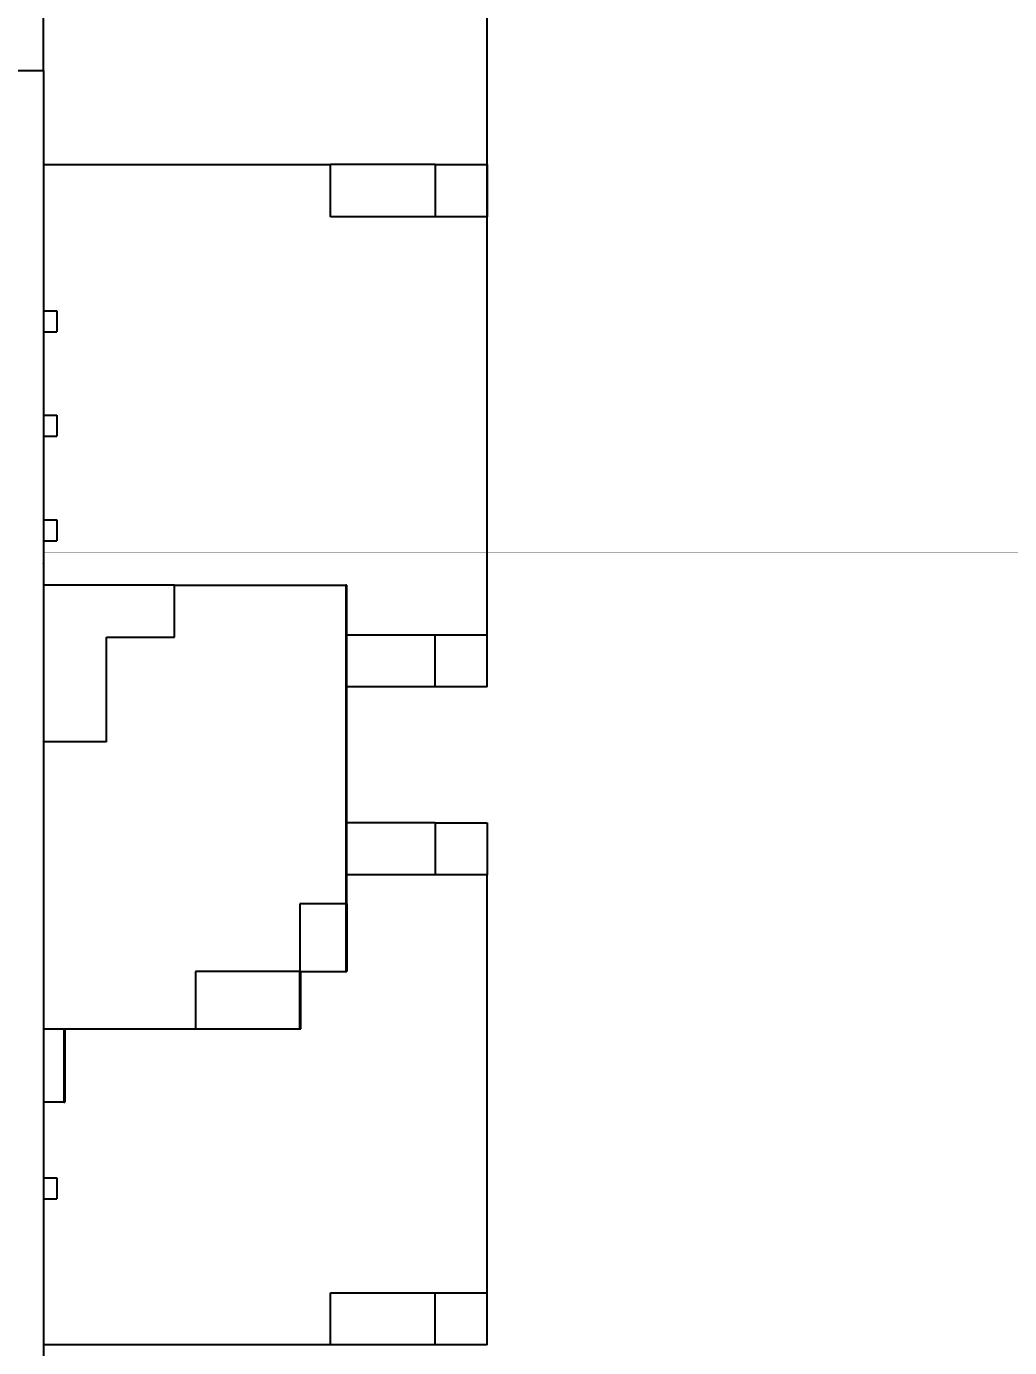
# Model space of a CAD drawing. Extents: x 68 to 194, y 85 to 140.
# Drawn here: x 184.98 to 194.39, y 110.72 to 123.37 of the extents above; entities that cross this region are included whole.
import ezdxf
from ezdxf.enums import TextEntityAlignment as Align

# ---------------------------------------------------------------- set-up
doc = ezdxf.new("R2010")
doc.units = 0
doc.layers.get('0').update_dxf_attribs({"linetype": 'CONTINUOUS'})
for name, color, linetype in [('Dimension007', 7, 'CONTINUOUS'), ('Dimension010', 7, 'CONTINUOUS'), ('View005', 7, 'CONTINUOUS')]:
    doc.layers.add(name, color=color, linetype=linetype)
doc.styles.get("Standard").update_dxf_attribs({"font": 'arial.ttf'})
doc.dimstyles.get("Standard").update_dxf_attribs({"dimscale": 0, "dimtxt": 2.5, "dimasz": 2.5, "dimexe": 1.25, "dimexo": 0.625, "dimtad": 1, "dimtxsty": 'STANDARD', "dimcen": 2.5, "dimazin": 3, "dimtfac": 1, "dimtmove": 0, "dimatfit": 3})

# ---------------------------------------------------------------- blocks, each defined once
blk = doc.blocks.new('*Dimension007')
at = {"color": 0}
for points in [[(180.142, 132.116), (180.142, 131.282), (185.142, 131.699)], [(194.392, 132.116), (194.392, 131.282), (189.392, 131.699)]]:
    blk.add_solid(points, dxfattribs=at)
at = {"layer": 'Dimension007'}
for p, q in [((185.142, 122.95), (185.142, 131.699)), ((189.392, 131.699), (185.142, 131.699)), ((189.392, 121.55), (189.392, 131.699))]:
    blk.add_line(p, q, dxfattribs=at)
blk.add_text('4.25', height=3.5, dxfattribs=at).set_placement((185.702, 131.699), align=Align.CENTER)
blk = doc.blocks.new('*Dimension010')
at = {"color": 0}
for points in [[(178.142, 136.367), (178.142, 135.533), (183.142, 135.95)], [(194.392, 136.367), (194.392, 135.533), (189.392, 135.95)]]:
    blk.add_solid(points, dxfattribs=at)
at = {"layer": 'Dimension010'}
for p, q in [((183.142, 119.87), (183.142, 135.95)), ((189.392, 135.95), (183.142, 135.95)), ((189.392, 119.87), (189.392, 135.95))]:
    blk.add_line(p, q, dxfattribs=at)
blk.add_text('6.25', height=3.5, dxfattribs=at).set_placement((186.267, 135.95), align=Align.CENTER)

msp = doc.modelspace()

# ---------------------------------------------------------------- linework, layer by layer
at = {"layer": 'View005'}
for p, q in [((184.542, 122.95), (185.142, 122.95)), ((184.542, 122.95), (185.142, 122.95)), ((185.142, 122.95), (185.142, 109.35)), ((185.142, 122.95), (185.142, 109.35)), ((185.142, 122.767), (185.142, 122.767)), ((185.142, 122.767), (185.142, 122.767)), ((185.142, 122.567), (185.142, 122.567)), ((185.142, 122.567), (185.142, 122.567)), ((185.142, 122.05), (185.142, 122.05)), ((185.142, 122.05), (187.892, 122.05)), ((185.142, 122.05), (185.142, 122.05)), ((185.142, 122.05), (187.892, 122.05)), ((185.142, 121.933), (185.142, 121.933)), ((185.142, 121.933), (185.142, 121.933)), ((187.892, 121.55), (187.892, 122.05)), ((188.892, 122.05), (187.892, 122.05)), ((187.892, 121.55), (187.892, 122.05)), ((188.892, 122.05), (187.892, 122.05)), ((188.892, 122.05), (189.392, 122.05)), ((188.892, 122.05), (188.892, 121.55)), ((188.892, 122.05), (189.392, 122.05)), ((188.892, 122.05), (188.892, 121.55)), ((189.392, 122.05), (189.392, 121.55)), ((189.392, 122.05), (189.392, 121.55)), ((185.142, 121.868), (185.142, 121.868)), ((185.142, 121.868), (185.142, 121.868)), ((189.392, 121.55), (187.892, 121.55)), ((189.392, 121.55), (187.892, 121.55)), ((189.392, 117.55), (189.392, 121.55)), ((189.392, 117.55), (189.392, 121.55)), ((185.142, 121.233), (185.142, 121.233)), ((185.142, 121.233), (185.142, 121.233)), ((185.142, 121.218), (185.142, 121.218)), ((185.142, 121.218), (185.142, 121.218)), ((185.142, 120.918), (185.142, 120.918)), ((185.142, 120.918), (185.142, 120.918)), ((185.142, 120.868), (185.142, 120.868)), ((185.142, 120.868), (185.142, 120.868)), ((185.142, 120.65), (185.142, 120.65)), ((185.142, 120.65), (185.272, 120.65)), ((185.142, 120.65), (185.142, 120.65)), ((185.142, 120.65), (185.272, 120.65)), ((185.272, 120.65), (185.272, 120.45)), ((185.272, 120.65), (185.272, 120.45)), ((185.142, 120.45), (185.142, 120.45)), ((185.142, 120.45), (185.272, 120.45)), ((185.142, 120.45), (185.142, 120.45)), ((185.142, 120.45), (185.272, 120.45)), ((185.142, 120.233), (185.142, 120.233)), ((185.142, 120.233), (185.142, 120.233)), ((185.142, 119.968), (185.142, 119.968)), ((185.142, 119.968), (185.142, 119.968)), ((185.142, 119.65), (185.142, 119.65)), ((185.142, 119.65), (185.272, 119.65)), ((185.142, 119.65), (185.142, 119.65)), ((185.142, 119.65), (185.272, 119.65)), ((185.272, 119.65), (185.272, 119.45)), ((185.272, 119.65), (185.272, 119.45)), ((185.142, 119.45), (185.142, 119.45)), ((185.142, 119.45), (185.272, 119.45)), ((185.142, 119.45), (185.142, 119.45)), ((185.142, 119.45), (185.272, 119.45)), ((185.142, 119.333), (185.142, 119.333)), ((185.142, 119.333), (185.142, 119.333)), ((185.142, 119.017), (185.142, 119.017)), ((185.142, 119.017), (185.142, 119.017)), ((185.142, 118.65), (185.142, 118.65)), ((185.142, 118.65), (185.272, 118.65)), ((185.142, 118.65), (185.142, 118.65)), ((185.142, 118.65), (185.272, 118.65)), ((185.272, 118.65), (185.272, 118.45)), ((185.272, 118.65), (185.272, 118.45)), ((185.142, 118.45), (185.142, 118.45)), ((185.142, 118.45), (185.272, 118.45)), ((185.142, 118.45), (185.142, 118.45)), ((185.142, 118.45), (185.272, 118.45)), ((185.142, 118.383), (185.142, 118.383)), ((185.142, 118.383), (185.142, 118.383)), ((185.142, 118.333), (185.142, 118.333)), ((185.142, 118.333), (185.142, 118.333)), ((185.142, 118.233), (185.142, 118.233)), ((185.142, 118.233), (185.142, 118.233)), ((185.142, 118.168), (185.142, 118.168)), ((185.142, 118.168), (185.142, 118.168)), ((185.142, 118.075), (185.142, 118.075)), ((185.142, 118.075), (185.142, 116.475)), ((185.142, 118.075), (185.142, 116.475)), ((185.142, 118.075), (185.142, 118.075)), ((185.142, 118.075), (185.142, 116.475)), ((185.142, 118.075), (185.142, 116.475)), ((185.147, 118.025), (185.142, 118.025)), ((185.142, 118.025), (185.142, 118.025)), ((185.147, 118.025), (185.142, 118.025)), ((185.142, 118.025), (185.142, 118.025)), ((186.397, 118.025), (185.147, 118.025)), ((186.397, 118.025), (185.147, 118.025)), ((186.397, 118.025), (188.037, 118.025)), ((186.397, 117.525), (186.397, 118.025)), ((186.397, 118.025), (188.037, 118.025)), ((186.397, 117.525), (186.397, 118.025)), ((188.037, 118.025), (188.037, 114.974)), ((188.047, 118.025), (188.037, 118.025)), ((188.037, 118.025), (188.037, 114.974)), ((188.047, 118.025), (188.037, 118.025)), ((188.047, 114.974), (188.047, 118.025)), ((188.047, 114.974), (188.047, 118.025)), ((185.747, 116.525), (185.747, 117.525)), ((185.747, 117.525), (186.397, 117.525)), ((185.747, 116.525), (185.747, 117.525)), ((185.747, 117.525), (186.397, 117.525)), ((188.047, 117.55), (189.392, 117.55)), ((188.047, 117.55), (189.392, 117.55)), ((188.892, 117.05), (188.892, 117.55)), ((188.892, 117.05), (188.892, 117.55)), ((189.392, 117.05), (189.392, 117.55)), ((189.392, 117.05), (189.392, 117.55)), ((188.892, 117.05), (188.047, 117.05)), ((188.892, 117.05), (188.047, 117.05)), ((189.392, 117.05), (188.892, 117.05)), ((189.392, 117.05), (188.892, 117.05)), ((185.747, 116.525), (185.142, 116.525)), ((185.142, 116.525), (185.142, 116.525)), ((185.747, 116.525), (185.142, 116.525)), ((185.142, 116.525), (185.142, 116.525)), ((185.142, 116.475), (185.142, 116.475)), ((185.142, 116.475), (185.142, 116.475)), ((188.892, 115.75), (188.047, 115.75)), ((188.892, 115.75), (188.047, 115.75)), ((188.892, 115.75), (189.392, 115.75)), ((188.892, 115.75), (188.892, 115.25)), ((188.892, 115.75), (189.392, 115.75)), ((188.892, 115.75), (188.892, 115.25)), ((189.392, 115.75), (189.392, 115.25)), ((189.392, 115.75), (189.392, 115.25)), ((189.392, 115.25), (188.047, 115.25)), ((189.392, 115.25), (188.047, 115.25)), ((189.392, 111.25), (189.392, 115.25)), ((189.392, 111.25), (189.392, 115.25)), ((188.037, 114.974), (187.597, 114.974)), ((187.597, 114.974), (187.597, 114.325)), ((188.037, 114.974), (187.597, 114.974)), ((187.597, 114.974), (187.597, 114.325)), ((188.037, 114.974), (188.037, 114.325)), ((188.037, 114.974), (188.047, 114.974)), ((188.037, 114.974), (188.037, 114.325)), ((188.037, 114.974), (188.047, 114.974)), ((188.047, 114.974), (188.047, 114.325)), ((188.047, 114.974), (188.047, 114.325)), ((187.597, 114.325), (186.597, 114.325)), ((186.597, 114.325), (186.597, 113.775)), ((187.597, 114.325), (186.597, 114.325)), ((186.597, 114.325), (186.597, 113.775)), ((187.597, 114.325), (188.037, 114.325)), ((187.597, 113.775), (187.597, 114.325)), ((187.597, 114.325), (188.037, 114.325)), ((187.597, 113.775), (187.597, 114.325)), ((187.607, 113.775), (187.607, 114.325)), ((187.607, 113.775), (187.607, 114.325)), ((188.037, 114.325), (188.047, 114.325)), ((188.037, 114.325), (188.047, 114.325)), ((185.142, 113.775), (186.597, 113.775)), ((185.142, 113.775), (186.597, 113.775)), ((185.142, 113.775), (185.142, 112.775)), ((185.142, 113.775), (185.142, 112.775)), ((185.142, 113.775), (185.142, 112.775)), ((185.142, 113.775), (185.142, 112.775)), ((185.337, 113.775), (185.337, 113.075)), ((185.337, 113.775), (185.337, 113.075)), ((185.347, 113.775), (185.347, 113.075)), ((185.347, 113.775), (185.347, 113.075)), ((186.597, 113.775), (187.597, 113.775)), ((186.597, 113.775), (187.597, 113.775)), ((187.597, 113.775), (187.607, 113.775)), ((187.597, 113.775), (187.607, 113.775)), ((185.337, 113.075), (185.142, 113.075)), ((185.142, 113.075), (185.142, 113.075)), ((185.337, 113.075), (185.142, 113.075)), ((185.142, 113.075), (185.142, 113.075)), ((185.337, 113.075), (185.347, 113.075)), ((185.337, 113.075), (185.347, 113.075)), ((185.142, 112.775), (185.142, 112.775)), ((185.142, 112.775), (185.142, 112.775)), ((185.142, 112.767), (185.142, 112.767)), ((185.142, 112.767), (185.142, 112.767)), ((185.142, 112.35), (185.142, 112.35)), ((185.142, 112.35), (185.272, 112.35)), ((185.142, 112.35), (185.142, 112.35)), ((185.142, 112.35), (185.272, 112.35)), ((185.272, 112.35), (185.272, 112.15)), ((185.272, 112.35), (185.272, 112.15)), ((185.142, 112.15), (185.142, 112.15)), ((185.142, 112.15), (185.272, 112.15)), ((185.142, 112.15), (185.142, 112.15)), ((185.142, 112.15), (185.272, 112.15)), ((185.142, 112.133), (185.142, 112.133)), ((185.142, 112.133), (185.142, 112.133)), ((185.142, 112.118), (185.142, 112.118)), ((185.142, 112.118), (185.142, 112.118)), ((185.142, 111.818), (185.142, 111.818)), ((185.142, 111.818), (185.142, 111.818)), ((185.142, 111.183), (185.142, 111.183)), ((185.142, 111.183), (185.142, 111.183)), ((187.892, 111.25), (189.392, 111.25)), ((187.892, 110.75), (187.892, 111.25)), ((187.892, 111.25), (189.392, 111.25)), ((187.892, 110.75), (187.892, 111.25)), ((188.892, 110.75), (188.892, 111.25)), ((188.892, 110.75), (188.892, 111.25)), ((189.392, 110.75), (189.392, 111.25)), ((189.392, 110.75), (189.392, 111.25)), ((185.142, 111.032), (185.142, 111.032)), ((185.142, 111.032), (185.142, 111.032)), ((187.892, 110.75), (185.142, 110.75)), ((185.142, 110.75), (185.142, 110.75)), ((187.892, 110.75), (185.142, 110.75)), ((185.142, 110.75), (185.142, 110.75)), ((188.892, 110.75), (187.892, 110.75)), ((188.892, 110.75), (187.892, 110.75)), ((189.392, 110.75), (188.892, 110.75)), ((189.392, 110.75), (188.892, 110.75))]:
    msp.add_line(p, q, dxfattribs=at)
for points, degree in [([(185.142, 122.768), (185.142, 122.769), (185.142, 122.686), (185.142, 122.567)], 3), ([(185.142, 122.768), (185.142, 122.769), (185.142, 122.686), (185.142, 122.567)], 3), ([(185.142, 122.768), (185.142, 122.769), (185.142, 122.686), (185.142, 122.567)], 3), ([(185.142, 122.768), (185.142, 122.769), (185.142, 122.686), (185.142, 122.567)], 3), ([(185.142, 121.933), (185.142, 121.902), (185.142, 121.868)], 2), ([(185.142, 121.933), (185.142, 121.902), (185.142, 121.868)], 2), ([(185.142, 121.933), (185.142, 121.902), (185.142, 121.868)], 2), ([(185.142, 121.933), (185.142, 121.902), (185.142, 121.868)], 2), ([(185.142, 121.232), (185.142, 121.218)], 1), ([(185.142, 121.232), (185.142, 121.218)], 1), ([(185.142, 121.232), (185.142, 121.218)], 1), ([(185.142, 121.232), (185.142, 121.218)], 1), ([(185.142, 120.918), (185.142, 120.917), (185.142, 120.868)], 2), ([(185.142, 120.918), (185.142, 120.917), (185.142, 120.868)], 2), ([(185.142, 120.918), (185.142, 120.917), (185.142, 120.868)], 2), ([(185.142, 120.918), (185.142, 120.917), (185.142, 120.868)], 2), ([(185.142, 119.333), (185.142, 119.275), (185.142, 119.145), (185.142, 119.018)], 3), ([(185.142, 119.333), (185.142, 119.275), (185.142, 119.145), (185.142, 119.018)], 3), ([(185.142, 119.333), (185.142, 119.275), (185.142, 119.145), (185.142, 119.018)], 3), ([(185.142, 119.333), (185.142, 119.275), (185.142, 119.145), (185.142, 119.018)], 3), ([(185.142, 118.382), (185.142, 118.333), (185.142, 118.333)], 2), ([(185.142, 118.382), (185.142, 118.333), (185.142, 118.333)], 2), ([(185.142, 118.382), (185.142, 118.333), (185.142, 118.333)], 2), ([(185.142, 118.382), (185.142, 118.333), (185.142, 118.333)], 2), ([(185.142, 118.333), (185.142, 118.235), (185.142, 118.233)], 2), ([(185.142, 118.333), (185.142, 118.235), (185.142, 118.233)], 2), ([(185.142, 118.333), (185.142, 118.235), (185.142, 118.233)], 2), ([(185.142, 118.333), (185.142, 118.235), (185.142, 118.233)], 2), ([(185.142, 118.168), (185.142, 118.165), (185.142, 118.075)], 2), ([(185.142, 118.168), (185.142, 118.165), (185.142, 118.075)], 2), ([(185.142, 118.168), (185.142, 118.165), (185.142, 118.075)], 2), ([(185.142, 118.168), (185.142, 118.165), (185.142, 118.075)], 2), ([(185.142, 112.775), (185.142, 112.768)], 1), ([(185.142, 112.775), (185.142, 112.768)], 1), ([(185.142, 112.775), (185.142, 112.768)], 1), ([(185.142, 112.775), (185.142, 112.768)], 1), ([(185.142, 112.132), (185.142, 112.118)], 1), ([(185.142, 112.132), (185.142, 112.118)], 1), ([(185.142, 112.132), (185.142, 112.118)], 1), ([(185.142, 112.132), (185.142, 112.118)], 1), ([(185.142, 111.183), (185.142, 111.091), (185.142, 111.032), (185.142, 111.032)], 3), ([(185.142, 111.183), (185.142, 111.091), (185.142, 111.032), (185.142, 111.032)], 3), ([(185.142, 111.183), (185.142, 111.091), (185.142, 111.032), (185.142, 111.032)], 3), ([(185.142, 111.183), (185.142, 111.091), (185.142, 111.032), (185.142, 111.032)], 3), ([(185.142, 111.032), (185.142, 110.926), (185.142, 110.774), (185.142, 110.667)], 3), ([(185.142, 111.032), (185.142, 110.926), (185.142, 110.774), (185.142, 110.667)], 3), ([(185.142, 111.032), (185.142, 110.926), (185.142, 110.774), (185.142, 110.667)], 3), ([(185.142, 111.032), (185.142, 110.926), (185.142, 110.774), (185.142, 110.667)], 3)]:
    msp.add_open_spline(points, degree=degree, dxfattribs=at)
for points, degree, knots in [([(185.142, 122.567), (185.142, 122.564), (185.142, 122.56), (185.142, 122.548), (185.142, 122.536), (185.142, 122.517), (185.142, 122.498), (185.142, 122.473), (185.142, 122.448), (185.142, 122.418), (185.142, 122.388), (185.142, 122.322), (185.142, 122.25), (185.142, 122.215), (185.142, 122.179), (185.142, 122.11), (185.142, 122.052), (185.142, 122.027), (185.142, 122.002), (185.142, 121.983), (185.142, 121.964), (185.142, 121.952), (185.142, 121.94), (185.142, 121.936), (185.142, 121.933)], 2, [1.5708, 1.5708, 1.5708, 1.7952, 1.7952, 2.0196, 2.0196, 2.24399, 2.24399, 2.46839, 2.46839, 2.69279, 2.69279, 3.14159, 3.14159, 3.36599, 3.36599, 3.81479, 3.81479, 4.03919, 4.03919, 4.26359, 4.26359, 4.48799, 4.48799, 4.71239, 4.71239, 4.71239]), ([(185.142, 122.567), (185.142, 122.564), (185.142, 122.56), (185.142, 122.548), (185.142, 122.536), (185.142, 122.517), (185.142, 122.498), (185.142, 122.473), (185.142, 122.448), (185.142, 122.418), (185.142, 122.388), (185.142, 122.322), (185.142, 122.25), (185.142, 122.215), (185.142, 122.179), (185.142, 122.11), (185.142, 122.052), (185.142, 122.027), (185.142, 122.002), (185.142, 121.983), (185.142, 121.964), (185.142, 121.952), (185.142, 121.94), (185.142, 121.936), (185.142, 121.933)], 2, [1.5708, 1.5708, 1.5708, 1.7952, 1.7952, 2.0196, 2.0196, 2.24399, 2.24399, 2.46839, 2.46839, 2.69279, 2.69279, 3.14159, 3.14159, 3.36599, 3.36599, 3.81479, 3.81479, 4.03919, 4.03919, 4.26359, 4.26359, 4.48799, 4.48799, 4.71239, 4.71239, 4.71239]), ([(185.142, 122.567), (185.142, 122.564), (185.142, 122.56), (185.142, 122.548), (185.142, 122.536), (185.142, 122.517), (185.142, 122.498), (185.142, 122.473), (185.142, 122.448), (185.142, 122.418), (185.142, 122.388), (185.142, 122.322), (185.142, 122.25), (185.142, 122.215), (185.142, 122.179), (185.142, 122.11), (185.142, 122.052), (185.142, 122.027), (185.142, 122.002), (185.142, 121.983), (185.142, 121.964), (185.142, 121.952), (185.142, 121.94), (185.142, 121.936), (185.142, 121.933)], 2, [1.5708, 1.5708, 1.5708, 1.7952, 1.7952, 2.0196, 2.0196, 2.24399, 2.24399, 2.46839, 2.46839, 2.69279, 2.69279, 3.14159, 3.14159, 3.36599, 3.36599, 3.81479, 3.81479, 4.03919, 4.03919, 4.26359, 4.26359, 4.48799, 4.48799, 4.71239, 4.71239, 4.71239]), ([(185.142, 122.567), (185.142, 122.564), (185.142, 122.56), (185.142, 122.548), (185.142, 122.536), (185.142, 122.517), (185.142, 122.498), (185.142, 122.473), (185.142, 122.448), (185.142, 122.418), (185.142, 122.388), (185.142, 122.322), (185.142, 122.25), (185.142, 122.215), (185.142, 122.179), (185.142, 122.11), (185.142, 122.052), (185.142, 122.027), (185.142, 122.002), (185.142, 121.983), (185.142, 121.964), (185.142, 121.952), (185.142, 121.94), (185.142, 121.936), (185.142, 121.933)], 2, [1.5708, 1.5708, 1.5708, 1.7952, 1.7952, 2.0196, 2.0196, 2.24399, 2.24399, 2.46839, 2.46839, 2.69279, 2.69279, 3.14159, 3.14159, 3.36599, 3.36599, 3.81479, 3.81479, 4.03919, 4.03919, 4.26359, 4.26359, 4.48799, 4.48799, 4.71239, 4.71239, 4.71239]), ([(185.142, 121.868), (185.142, 121.864), (185.142, 121.86), (185.142, 121.848), (185.142, 121.836), (185.142, 121.817), (185.142, 121.798), (185.142, 121.773), (185.142, 121.748), (185.142, 121.718), (185.142, 121.688), (185.142, 121.622), (185.142, 121.55), (185.142, 121.515), (185.142, 121.479), (185.142, 121.41), (185.142, 121.352), (185.142, 121.327), (185.142, 121.302), (185.142, 121.283), (185.142, 121.264), (185.142, 121.252), (185.142, 121.24), (185.142, 121.236), (185.142, 121.233)], 2, [1.5708, 1.5708, 1.5708, 1.7952, 1.7952, 2.0196, 2.0196, 2.24399, 2.24399, 2.46839, 2.46839, 2.69279, 2.69279, 3.14159, 3.14159, 3.36599, 3.36599, 3.81479, 3.81479, 4.03919, 4.03919, 4.26359, 4.26359, 4.48799, 4.48799, 4.71239, 4.71239, 4.71239]), ([(185.142, 121.868), (185.142, 121.864), (185.142, 121.86), (185.142, 121.848), (185.142, 121.836), (185.142, 121.817), (185.142, 121.798), (185.142, 121.773), (185.142, 121.748), (185.142, 121.718), (185.142, 121.688), (185.142, 121.622), (185.142, 121.55), (185.142, 121.515), (185.142, 121.479), (185.142, 121.41), (185.142, 121.352), (185.142, 121.327), (185.142, 121.302), (185.142, 121.283), (185.142, 121.264), (185.142, 121.252), (185.142, 121.24), (185.142, 121.236), (185.142, 121.233)], 2, [1.5708, 1.5708, 1.5708, 1.7952, 1.7952, 2.0196, 2.0196, 2.24399, 2.24399, 2.46839, 2.46839, 2.69279, 2.69279, 3.14159, 3.14159, 3.36599, 3.36599, 3.81479, 3.81479, 4.03919, 4.03919, 4.26359, 4.26359, 4.48799, 4.48799, 4.71239, 4.71239, 4.71239]), ([(185.142, 121.868), (185.142, 121.864), (185.142, 121.86), (185.142, 121.848), (185.142, 121.836), (185.142, 121.817), (185.142, 121.798), (185.142, 121.773), (185.142, 121.748), (185.142, 121.718), (185.142, 121.688), (185.142, 121.622), (185.142, 121.55), (185.142, 121.515), (185.142, 121.479), (185.142, 121.41), (185.142, 121.352), (185.142, 121.327), (185.142, 121.302), (185.142, 121.283), (185.142, 121.264), (185.142, 121.252), (185.142, 121.24), (185.142, 121.236), (185.142, 121.233)], 2, [1.5708, 1.5708, 1.5708, 1.7952, 1.7952, 2.0196, 2.0196, 2.24399, 2.24399, 2.46839, 2.46839, 2.69279, 2.69279, 3.14159, 3.14159, 3.36599, 3.36599, 3.81479, 3.81479, 4.03919, 4.03919, 4.26359, 4.26359, 4.48799, 4.48799, 4.71239, 4.71239, 4.71239]), ([(185.142, 121.868), (185.142, 121.864), (185.142, 121.86), (185.142, 121.848), (185.142, 121.836), (185.142, 121.817), (185.142, 121.798), (185.142, 121.773), (185.142, 121.748), (185.142, 121.718), (185.142, 121.688), (185.142, 121.622), (185.142, 121.55), (185.142, 121.515), (185.142, 121.479), (185.142, 121.41), (185.142, 121.352), (185.142, 121.327), (185.142, 121.302), (185.142, 121.283), (185.142, 121.264), (185.142, 121.252), (185.142, 121.24), (185.142, 121.236), (185.142, 121.233)], 2, [1.5708, 1.5708, 1.5708, 1.7952, 1.7952, 2.0196, 2.0196, 2.24399, 2.24399, 2.46839, 2.46839, 2.69279, 2.69279, 3.14159, 3.14159, 3.36599, 3.36599, 3.81479, 3.81479, 4.03919, 4.03919, 4.26359, 4.26359, 4.48799, 4.48799, 4.71239, 4.71239, 4.71239]), ([(185.142, 121.218), (185.142, 121.216), (185.142, 121.187), (185.142, 121.131), (185.142, 121.075), (185.142, 120.998), (185.142, 120.918)], 3, [1.5708, 1.5708, 1.5708, 1.5708, 2.32862, 2.32862, 2.32862, 3.08645, 3.08645, 3.08645, 3.08645]), ([(185.142, 121.218), (185.142, 121.216), (185.142, 121.187), (185.142, 121.131), (185.142, 121.075), (185.142, 120.998), (185.142, 120.918)], 3, [1.5708, 1.5708, 1.5708, 1.5708, 2.32862, 2.32862, 2.32862, 3.08645, 3.08645, 3.08645, 3.08645]), ([(185.142, 121.218), (185.142, 121.216), (185.142, 121.187), (185.142, 121.131), (185.142, 121.075), (185.142, 120.998), (185.142, 120.918)], 3, [1.5708, 1.5708, 1.5708, 1.5708, 2.32862, 2.32862, 2.32862, 3.08645, 3.08645, 3.08645, 3.08645]), ([(185.142, 121.218), (185.142, 121.216), (185.142, 121.187), (185.142, 121.131), (185.142, 121.075), (185.142, 120.998), (185.142, 120.918)], 3, [1.5708, 1.5708, 1.5708, 1.5708, 2.32862, 2.32862, 2.32862, 3.08645, 3.08645, 3.08645, 3.08645]), ([(185.142, 120.868), (185.142, 120.864), (185.142, 120.86), (185.142, 120.848), (185.142, 120.836), (185.142, 120.817), (185.142, 120.798), (185.142, 120.773), (185.142, 120.748), (185.142, 120.718), (185.142, 120.688), (185.142, 120.622), (185.142, 120.55), (185.142, 120.515), (185.142, 120.479), (185.142, 120.41), (185.142, 120.352), (185.142, 120.327), (185.142, 120.302), (185.142, 120.283), (185.142, 120.264), (185.142, 120.252), (185.142, 120.24), (185.142, 120.236), (185.142, 120.233)], 2, [1.5708, 1.5708, 1.5708, 1.7952, 1.7952, 2.0196, 2.0196, 2.24399, 2.24399, 2.46839, 2.46839, 2.69279, 2.69279, 3.14159, 3.14159, 3.36599, 3.36599, 3.81479, 3.81479, 4.03919, 4.03919, 4.26359, 4.26359, 4.48799, 4.48799, 4.71239, 4.71239, 4.71239]), ([(185.142, 120.868), (185.142, 120.864), (185.142, 120.86), (185.142, 120.848), (185.142, 120.836), (185.142, 120.817), (185.142, 120.798), (185.142, 120.773), (185.142, 120.748), (185.142, 120.718), (185.142, 120.688), (185.142, 120.622), (185.142, 120.55), (185.142, 120.515), (185.142, 120.479), (185.142, 120.41), (185.142, 120.352), (185.142, 120.327), (185.142, 120.302), (185.142, 120.283), (185.142, 120.264), (185.142, 120.252), (185.142, 120.24), (185.142, 120.236), (185.142, 120.233)], 2, [1.5708, 1.5708, 1.5708, 1.7952, 1.7952, 2.0196, 2.0196, 2.24399, 2.24399, 2.46839, 2.46839, 2.69279, 2.69279, 3.14159, 3.14159, 3.36599, 3.36599, 3.81479, 3.81479, 4.03919, 4.03919, 4.26359, 4.26359, 4.48799, 4.48799, 4.71239, 4.71239, 4.71239]), ([(185.142, 120.868), (185.142, 120.864), (185.142, 120.86), (185.142, 120.848), (185.142, 120.836), (185.142, 120.817), (185.142, 120.798), (185.142, 120.773), (185.142, 120.748), (185.142, 120.718), (185.142, 120.688), (185.142, 120.622), (185.142, 120.55), (185.142, 120.515), (185.142, 120.479), (185.142, 120.41), (185.142, 120.352), (185.142, 120.327), (185.142, 120.302), (185.142, 120.283), (185.142, 120.264), (185.142, 120.252), (185.142, 120.24), (185.142, 120.236), (185.142, 120.233)], 2, [1.5708, 1.5708, 1.5708, 1.7952, 1.7952, 2.0196, 2.0196, 2.24399, 2.24399, 2.46839, 2.46839, 2.69279, 2.69279, 3.14159, 3.14159, 3.36599, 3.36599, 3.81479, 3.81479, 4.03919, 4.03919, 4.26359, 4.26359, 4.48799, 4.48799, 4.71239, 4.71239, 4.71239]), ([(185.142, 120.868), (185.142, 120.864), (185.142, 120.86), (185.142, 120.848), (185.142, 120.836), (185.142, 120.817), (185.142, 120.798), (185.142, 120.773), (185.142, 120.748), (185.142, 120.718), (185.142, 120.688), (185.142, 120.622), (185.142, 120.55), (185.142, 120.515), (185.142, 120.479), (185.142, 120.41), (185.142, 120.352), (185.142, 120.327), (185.142, 120.302), (185.142, 120.283), (185.142, 120.264), (185.142, 120.252), (185.142, 120.24), (185.142, 120.236), (185.142, 120.233)], 2, [1.5708, 1.5708, 1.5708, 1.7952, 1.7952, 2.0196, 2.0196, 2.24399, 2.24399, 2.46839, 2.46839, 2.69279, 2.69279, 3.14159, 3.14159, 3.36599, 3.36599, 3.81479, 3.81479, 4.03919, 4.03919, 4.26359, 4.26359, 4.48799, 4.48799, 4.71239, 4.71239, 4.71239]), ([(185.142, 119.968), (185.142, 119.964), (185.142, 119.96), (185.142, 119.948), (185.142, 119.936), (185.142, 119.917), (185.142, 119.898), (185.142, 119.873), (185.142, 119.848), (185.142, 119.818), (185.142, 119.788), (185.142, 119.722), (185.142, 119.65), (185.142, 119.615), (185.142, 119.579), (185.142, 119.51), (185.142, 119.452), (185.142, 119.427), (185.142, 119.402), (185.142, 119.383), (185.142, 119.364), (185.142, 119.352), (185.142, 119.34), (185.142, 119.336), (185.142, 119.333)], 2, [1.5708, 1.5708, 1.5708, 1.7952, 1.7952, 2.0196, 2.0196, 2.24399, 2.24399, 2.46839, 2.46839, 2.69279, 2.69279, 3.14159, 3.14159, 3.36599, 3.36599, 3.81479, 3.81479, 4.03919, 4.03919, 4.26359, 4.26359, 4.48799, 4.48799, 4.71239, 4.71239, 4.71239]), ([(185.142, 119.968), (185.142, 119.964), (185.142, 119.96), (185.142, 119.948), (185.142, 119.936), (185.142, 119.917), (185.142, 119.898), (185.142, 119.873), (185.142, 119.848), (185.142, 119.818), (185.142, 119.788), (185.142, 119.722), (185.142, 119.65), (185.142, 119.615), (185.142, 119.579), (185.142, 119.51), (185.142, 119.452), (185.142, 119.427), (185.142, 119.402), (185.142, 119.383), (185.142, 119.364), (185.142, 119.352), (185.142, 119.34), (185.142, 119.336), (185.142, 119.333)], 2, [1.5708, 1.5708, 1.5708, 1.7952, 1.7952, 2.0196, 2.0196, 2.24399, 2.24399, 2.46839, 2.46839, 2.69279, 2.69279, 3.14159, 3.14159, 3.36599, 3.36599, 3.81479, 3.81479, 4.03919, 4.03919, 4.26359, 4.26359, 4.48799, 4.48799, 4.71239, 4.71239, 4.71239]), ([(185.142, 119.968), (185.142, 119.964), (185.142, 119.96), (185.142, 119.948), (185.142, 119.936), (185.142, 119.917), (185.142, 119.898), (185.142, 119.873), (185.142, 119.848), (185.142, 119.818), (185.142, 119.788), (185.142, 119.722), (185.142, 119.65), (185.142, 119.615), (185.142, 119.579), (185.142, 119.51), (185.142, 119.452), (185.142, 119.427), (185.142, 119.402), (185.142, 119.383), (185.142, 119.364), (185.142, 119.352), (185.142, 119.34), (185.142, 119.336), (185.142, 119.333)], 2, [1.5708, 1.5708, 1.5708, 1.7952, 1.7952, 2.0196, 2.0196, 2.24399, 2.24399, 2.46839, 2.46839, 2.69279, 2.69279, 3.14159, 3.14159, 3.36599, 3.36599, 3.81479, 3.81479, 4.03919, 4.03919, 4.26359, 4.26359, 4.48799, 4.48799, 4.71239, 4.71239, 4.71239]), ([(185.142, 119.968), (185.142, 119.964), (185.142, 119.96), (185.142, 119.948), (185.142, 119.936), (185.142, 119.917), (185.142, 119.898), (185.142, 119.873), (185.142, 119.848), (185.142, 119.818), (185.142, 119.788), (185.142, 119.722), (185.142, 119.65), (185.142, 119.615), (185.142, 119.579), (185.142, 119.51), (185.142, 119.452), (185.142, 119.427), (185.142, 119.402), (185.142, 119.383), (185.142, 119.364), (185.142, 119.352), (185.142, 119.34), (185.142, 119.336), (185.142, 119.333)], 2, [1.5708, 1.5708, 1.5708, 1.7952, 1.7952, 2.0196, 2.0196, 2.24399, 2.24399, 2.46839, 2.46839, 2.69279, 2.69279, 3.14159, 3.14159, 3.36599, 3.36599, 3.81479, 3.81479, 4.03919, 4.03919, 4.26359, 4.26359, 4.48799, 4.48799, 4.71239, 4.71239, 4.71239]), ([(185.142, 119.018), (185.142, 119.014), (185.142, 119.01), (185.142, 118.998), (185.142, 118.986), (185.142, 118.967), (185.142, 118.948), (185.142, 118.923), (185.142, 118.898), (185.142, 118.868), (185.142, 118.838), (185.142, 118.772), (185.142, 118.7), (185.142, 118.665), (185.142, 118.629), (185.142, 118.56), (185.142, 118.502), (185.142, 118.477), (185.142, 118.452), (185.142, 118.433), (185.142, 118.414), (185.142, 118.402), (185.142, 118.39), (185.142, 118.386), (185.142, 118.382)], 2, [1.5708, 1.5708, 1.5708, 1.7952, 1.7952, 2.0196, 2.0196, 2.24399, 2.24399, 2.46839, 2.46839, 2.69279, 2.69279, 3.14159, 3.14159, 3.36599, 3.36599, 3.81479, 3.81479, 4.03919, 4.03919, 4.26359, 4.26359, 4.48799, 4.48799, 4.71239, 4.71239, 4.71239]), ([(185.142, 119.018), (185.142, 119.014), (185.142, 119.01), (185.142, 118.998), (185.142, 118.986), (185.142, 118.967), (185.142, 118.948), (185.142, 118.923), (185.142, 118.898), (185.142, 118.868), (185.142, 118.838), (185.142, 118.772), (185.142, 118.7), (185.142, 118.665), (185.142, 118.629), (185.142, 118.56), (185.142, 118.502), (185.142, 118.477), (185.142, 118.452), (185.142, 118.433), (185.142, 118.414), (185.142, 118.402), (185.142, 118.39), (185.142, 118.386), (185.142, 118.382)], 2, [1.5708, 1.5708, 1.5708, 1.7952, 1.7952, 2.0196, 2.0196, 2.24399, 2.24399, 2.46839, 2.46839, 2.69279, 2.69279, 3.14159, 3.14159, 3.36599, 3.36599, 3.81479, 3.81479, 4.03919, 4.03919, 4.26359, 4.26359, 4.48799, 4.48799, 4.71239, 4.71239, 4.71239]), ([(185.142, 119.018), (185.142, 119.014), (185.142, 119.01), (185.142, 118.998), (185.142, 118.986), (185.142, 118.967), (185.142, 118.948), (185.142, 118.923), (185.142, 118.898), (185.142, 118.868), (185.142, 118.838), (185.142, 118.772), (185.142, 118.7), (185.142, 118.665), (185.142, 118.629), (185.142, 118.56), (185.142, 118.502), (185.142, 118.477), (185.142, 118.452), (185.142, 118.433), (185.142, 118.414), (185.142, 118.402), (185.142, 118.39), (185.142, 118.386), (185.142, 118.382)], 2, [1.5708, 1.5708, 1.5708, 1.7952, 1.7952, 2.0196, 2.0196, 2.24399, 2.24399, 2.46839, 2.46839, 2.69279, 2.69279, 3.14159, 3.14159, 3.36599, 3.36599, 3.81479, 3.81479, 4.03919, 4.03919, 4.26359, 4.26359, 4.48799, 4.48799, 4.71239, 4.71239, 4.71239]), ([(185.142, 119.018), (185.142, 119.014), (185.142, 119.01), (185.142, 118.998), (185.142, 118.986), (185.142, 118.967), (185.142, 118.948), (185.142, 118.923), (185.142, 118.898), (185.142, 118.868), (185.142, 118.838), (185.142, 118.772), (185.142, 118.7), (185.142, 118.665), (185.142, 118.629), (185.142, 118.56), (185.142, 118.502), (185.142, 118.477), (185.142, 118.452), (185.142, 118.433), (185.142, 118.414), (185.142, 118.402), (185.142, 118.39), (185.142, 118.386), (185.142, 118.382)], 2, [1.5708, 1.5708, 1.5708, 1.7952, 1.7952, 2.0196, 2.0196, 2.24399, 2.24399, 2.46839, 2.46839, 2.69279, 2.69279, 3.14159, 3.14159, 3.36599, 3.36599, 3.81479, 3.81479, 4.03919, 4.03919, 4.26359, 4.26359, 4.48799, 4.48799, 4.71239, 4.71239, 4.71239]), ([(185.142, 112.767), (185.142, 112.764), (185.142, 112.76), (185.142, 112.748), (185.142, 112.736), (185.142, 112.717), (185.142, 112.698), (185.142, 112.673), (185.142, 112.648), (185.142, 112.618), (185.142, 112.588), (185.142, 112.522), (185.142, 112.45), (185.142, 112.415), (185.142, 112.379), (185.142, 112.31), (185.142, 112.252), (185.142, 112.227), (185.142, 112.202), (185.142, 112.183), (185.142, 112.164), (185.142, 112.152), (185.142, 112.14), (185.142, 112.136), (185.142, 112.133)], 2, [1.5708, 1.5708, 1.5708, 1.7952, 1.7952, 2.0196, 2.0196, 2.24399, 2.24399, 2.46839, 2.46839, 2.69279, 2.69279, 3.14159, 3.14159, 3.36599, 3.36599, 3.81479, 3.81479, 4.03919, 4.03919, 4.26359, 4.26359, 4.48799, 4.48799, 4.71239, 4.71239, 4.71239]), ([(185.142, 112.767), (185.142, 112.764), (185.142, 112.76), (185.142, 112.748), (185.142, 112.736), (185.142, 112.717), (185.142, 112.698), (185.142, 112.673), (185.142, 112.648), (185.142, 112.618), (185.142, 112.588), (185.142, 112.522), (185.142, 112.45), (185.142, 112.415), (185.142, 112.379), (185.142, 112.31), (185.142, 112.252), (185.142, 112.227), (185.142, 112.202), (185.142, 112.183), (185.142, 112.164), (185.142, 112.152), (185.142, 112.14), (185.142, 112.136), (185.142, 112.133)], 2, [1.5708, 1.5708, 1.5708, 1.7952, 1.7952, 2.0196, 2.0196, 2.24399, 2.24399, 2.46839, 2.46839, 2.69279, 2.69279, 3.14159, 3.14159, 3.36599, 3.36599, 3.81479, 3.81479, 4.03919, 4.03919, 4.26359, 4.26359, 4.48799, 4.48799, 4.71239, 4.71239, 4.71239]), ([(185.142, 112.767), (185.142, 112.764), (185.142, 112.76), (185.142, 112.748), (185.142, 112.736), (185.142, 112.717), (185.142, 112.698), (185.142, 112.673), (185.142, 112.648), (185.142, 112.618), (185.142, 112.588), (185.142, 112.522), (185.142, 112.45), (185.142, 112.415), (185.142, 112.379), (185.142, 112.31), (185.142, 112.252), (185.142, 112.227), (185.142, 112.202), (185.142, 112.183), (185.142, 112.164), (185.142, 112.152), (185.142, 112.14), (185.142, 112.136), (185.142, 112.133)], 2, [1.5708, 1.5708, 1.5708, 1.7952, 1.7952, 2.0196, 2.0196, 2.24399, 2.24399, 2.46839, 2.46839, 2.69279, 2.69279, 3.14159, 3.14159, 3.36599, 3.36599, 3.81479, 3.81479, 4.03919, 4.03919, 4.26359, 4.26359, 4.48799, 4.48799, 4.71239, 4.71239, 4.71239]), ([(185.142, 112.767), (185.142, 112.764), (185.142, 112.76), (185.142, 112.748), (185.142, 112.736), (185.142, 112.717), (185.142, 112.698), (185.142, 112.673), (185.142, 112.648), (185.142, 112.618), (185.142, 112.588), (185.142, 112.522), (185.142, 112.45), (185.142, 112.415), (185.142, 112.379), (185.142, 112.31), (185.142, 112.252), (185.142, 112.227), (185.142, 112.202), (185.142, 112.183), (185.142, 112.164), (185.142, 112.152), (185.142, 112.14), (185.142, 112.136), (185.142, 112.133)], 2, [1.5708, 1.5708, 1.5708, 1.7952, 1.7952, 2.0196, 2.0196, 2.24399, 2.24399, 2.46839, 2.46839, 2.69279, 2.69279, 3.14159, 3.14159, 3.36599, 3.36599, 3.81479, 3.81479, 4.03919, 4.03919, 4.26359, 4.26359, 4.48799, 4.48799, 4.71239, 4.71239, 4.71239]), ([(185.142, 112.118), (185.142, 112.116), (185.142, 112.087), (185.142, 112.031), (185.142, 111.975), (185.142, 111.898), (185.142, 111.817)], 3, [1.5708, 1.5708, 1.5708, 1.5708, 2.32862, 2.32862, 2.32862, 3.08645, 3.08645, 3.08645, 3.08645]), ([(185.142, 112.118), (185.142, 112.116), (185.142, 112.087), (185.142, 112.031), (185.142, 111.975), (185.142, 111.898), (185.142, 111.817)], 3, [1.5708, 1.5708, 1.5708, 1.5708, 2.32862, 2.32862, 2.32862, 3.08645, 3.08645, 3.08645, 3.08645]), ([(185.142, 112.118), (185.142, 112.116), (185.142, 112.087), (185.142, 112.031), (185.142, 111.975), (185.142, 111.898), (185.142, 111.817)], 3, [1.5708, 1.5708, 1.5708, 1.5708, 2.32862, 2.32862, 2.32862, 3.08645, 3.08645, 3.08645, 3.08645]), ([(185.142, 112.118), (185.142, 112.116), (185.142, 112.087), (185.142, 112.031), (185.142, 111.975), (185.142, 111.898), (185.142, 111.817)], 3, [1.5708, 1.5708, 1.5708, 1.5708, 2.32862, 2.32862, 2.32862, 3.08645, 3.08645, 3.08645, 3.08645]), ([(185.142, 111.817), (185.142, 111.814), (185.142, 111.81), (185.142, 111.798), (185.142, 111.786), (185.142, 111.767), (185.142, 111.748), (185.142, 111.723), (185.142, 111.698), (185.142, 111.668), (185.142, 111.638), (185.142, 111.572), (185.142, 111.5), (185.142, 111.465), (185.142, 111.429), (185.142, 111.36), (185.142, 111.302), (185.142, 111.277), (185.142, 111.252), (185.142, 111.233), (185.142, 111.214), (185.142, 111.202), (185.142, 111.19), (185.142, 111.186), (185.142, 111.183)], 2, [1.5708, 1.5708, 1.5708, 1.7952, 1.7952, 2.0196, 2.0196, 2.24399, 2.24399, 2.46839, 2.46839, 2.69279, 2.69279, 3.14159, 3.14159, 3.36599, 3.36599, 3.81479, 3.81479, 4.03919, 4.03919, 4.26359, 4.26359, 4.48799, 4.48799, 4.71239, 4.71239, 4.71239]), ([(185.142, 111.817), (185.142, 111.814), (185.142, 111.81), (185.142, 111.798), (185.142, 111.786), (185.142, 111.767), (185.142, 111.748), (185.142, 111.723), (185.142, 111.698), (185.142, 111.668), (185.142, 111.638), (185.142, 111.572), (185.142, 111.5), (185.142, 111.465), (185.142, 111.429), (185.142, 111.36), (185.142, 111.302), (185.142, 111.277), (185.142, 111.252), (185.142, 111.233), (185.142, 111.214), (185.142, 111.202), (185.142, 111.19), (185.142, 111.186), (185.142, 111.183)], 2, [1.5708, 1.5708, 1.5708, 1.7952, 1.7952, 2.0196, 2.0196, 2.24399, 2.24399, 2.46839, 2.46839, 2.69279, 2.69279, 3.14159, 3.14159, 3.36599, 3.36599, 3.81479, 3.81479, 4.03919, 4.03919, 4.26359, 4.26359, 4.48799, 4.48799, 4.71239, 4.71239, 4.71239]), ([(185.142, 111.817), (185.142, 111.814), (185.142, 111.81), (185.142, 111.798), (185.142, 111.786), (185.142, 111.767), (185.142, 111.748), (185.142, 111.723), (185.142, 111.698), (185.142, 111.668), (185.142, 111.638), (185.142, 111.572), (185.142, 111.5), (185.142, 111.465), (185.142, 111.429), (185.142, 111.36), (185.142, 111.302), (185.142, 111.277), (185.142, 111.252), (185.142, 111.233), (185.142, 111.214), (185.142, 111.202), (185.142, 111.19), (185.142, 111.186), (185.142, 111.183)], 2, [1.5708, 1.5708, 1.5708, 1.7952, 1.7952, 2.0196, 2.0196, 2.24399, 2.24399, 2.46839, 2.46839, 2.69279, 2.69279, 3.14159, 3.14159, 3.36599, 3.36599, 3.81479, 3.81479, 4.03919, 4.03919, 4.26359, 4.26359, 4.48799, 4.48799, 4.71239, 4.71239, 4.71239]), ([(185.142, 111.817), (185.142, 111.814), (185.142, 111.81), (185.142, 111.798), (185.142, 111.786), (185.142, 111.767), (185.142, 111.748), (185.142, 111.723), (185.142, 111.698), (185.142, 111.668), (185.142, 111.638), (185.142, 111.572), (185.142, 111.5), (185.142, 111.465), (185.142, 111.429), (185.142, 111.36), (185.142, 111.302), (185.142, 111.277), (185.142, 111.252), (185.142, 111.233), (185.142, 111.214), (185.142, 111.202), (185.142, 111.19), (185.142, 111.186), (185.142, 111.183)], 2, [1.5708, 1.5708, 1.5708, 1.7952, 1.7952, 2.0196, 2.0196, 2.24399, 2.24399, 2.46839, 2.46839, 2.69279, 2.69279, 3.14159, 3.14159, 3.36599, 3.36599, 3.81479, 3.81479, 4.03919, 4.03919, 4.26359, 4.26359, 4.48799, 4.48799, 4.71239, 4.71239, 4.71239])]:
    msp.add_open_spline(points, degree=degree, knots=knots, dxfattribs=at)

# ---------------------------------------------------------------- dimensions: what is measured, and where the dimension line sits
at = {"layer": 'Dimension007'}
dim = msp.add_linear_dim(base=(185.702, 131.699), p1=(189.392, 121.55), p2=(185.142, 122.95), text='4.25', dimstyle='STANDARD', dxfattribs=at)
dim.commit()
dim.dimension.update_dxf_attribs({"geometry": '*Dimension007', "text_midpoint": (187.267, 126.95)})
at = {"layer": 'Dimension010'}
dim = msp.add_linear_dim(base=(186.267, 135.95), p1=(189.392, 119.87), p2=(183.142, 119.87), text='6.25', dimstyle='STANDARD', dxfattribs=at)
dim.commit()
dim.dimension.update_dxf_attribs({"geometry": '*Dimension010', "text_midpoint": (186.267, 130.95)})

doc.saveas('drawing.dxf')
